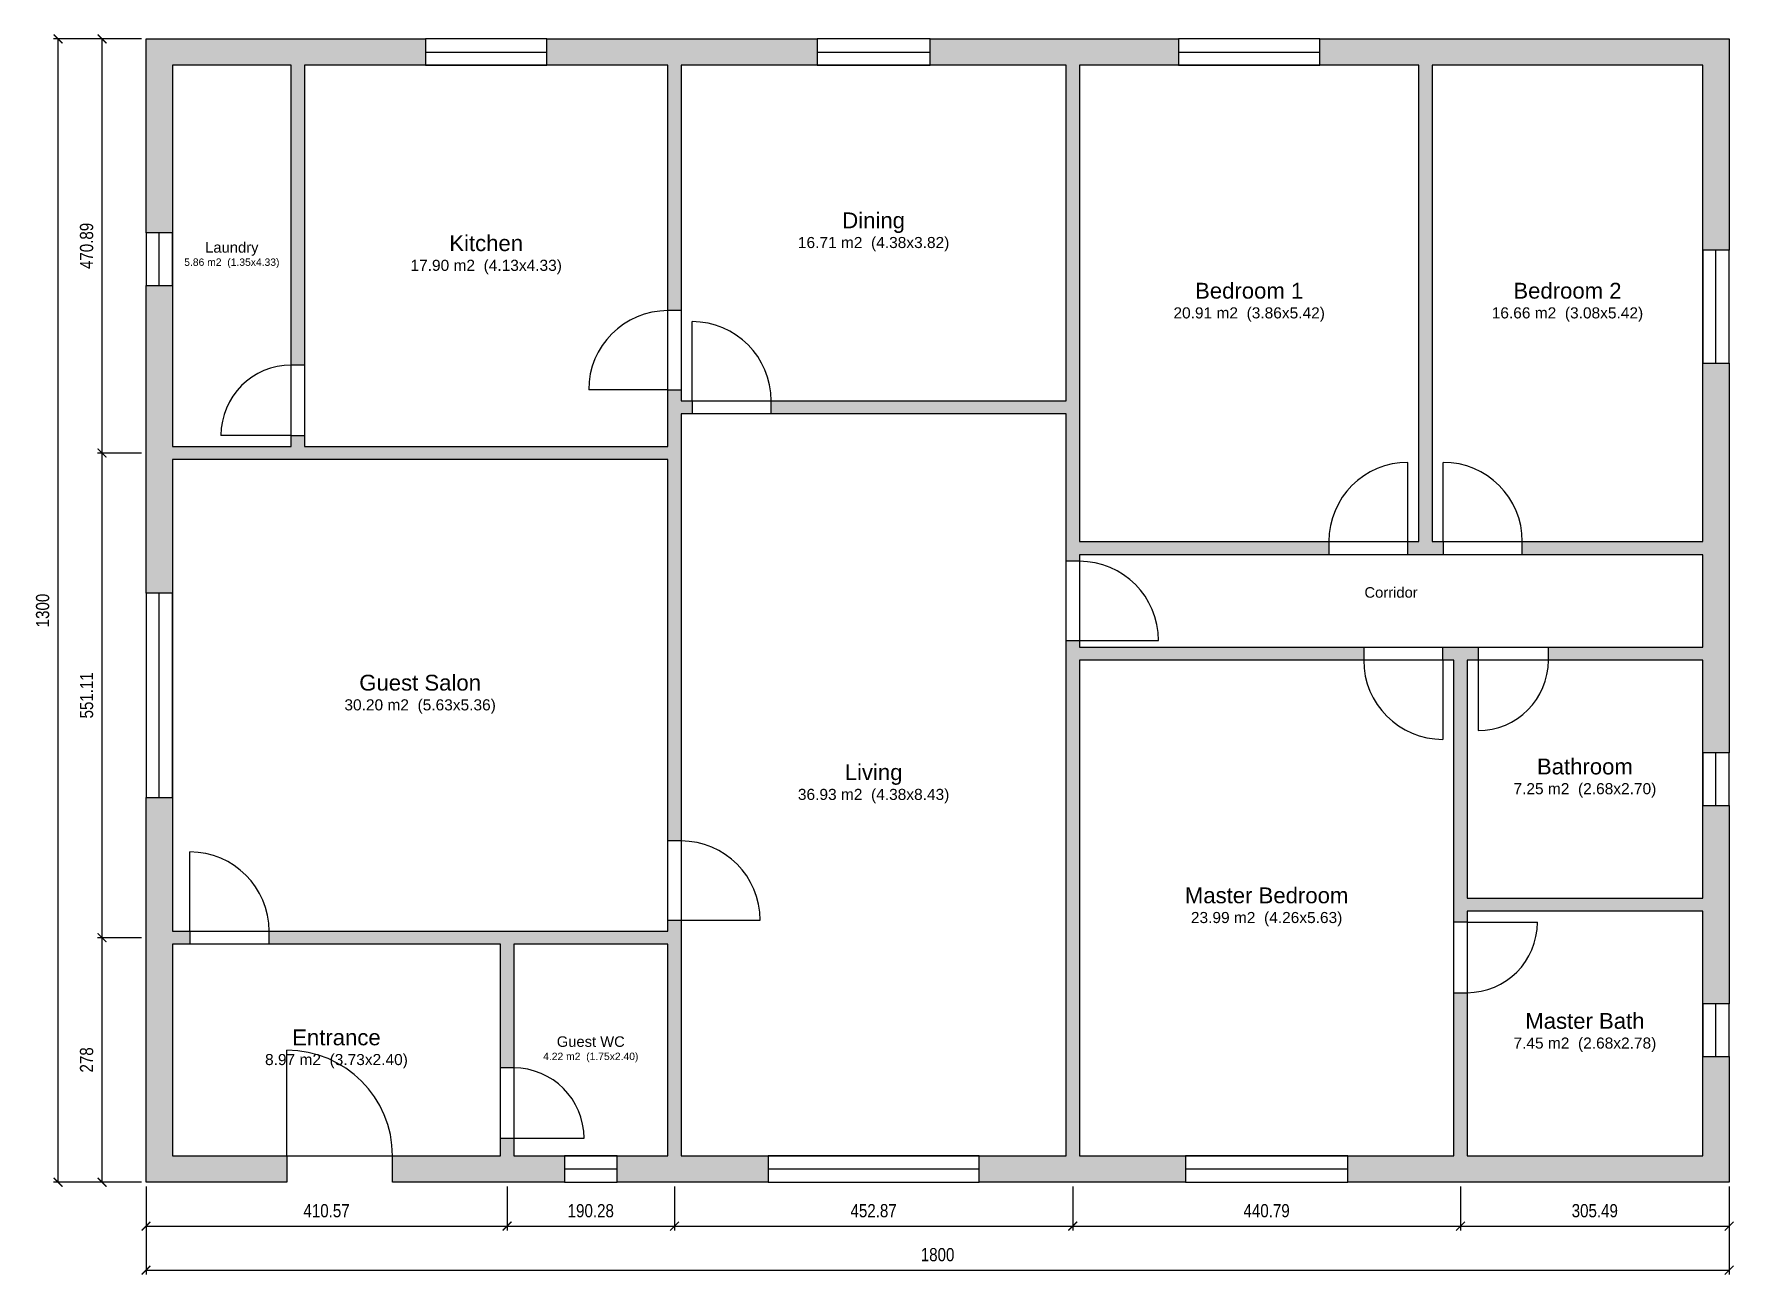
# Model space of a CAD drawing. Header units: metres. Extents: x -1.3 to 18.1, y -1.1 to 13.1.
import ezdxf
from ezdxf.enums import TextEntityAlignment as Align

# ---------------------------------------------------------------- set-up
doc = ezdxf.new("R2010")
doc.units = ezdxf.units.M
for name, color, linetype in [('A-ANNO-DIMS', 1, 'Continuous'), ('A-ANNO-TEXT', 2, 'Continuous'), ('A-AREA', 9, 'Continuous'), ('A-DOOR', 3, 'Continuous'), ('A-GLAZ', 5, 'Continuous'), ('A-WALL', 7, 'Continuous'), ('A-WALL-HATCH', 8, 'Continuous')]:
    doc.layers.add(name, color=color, linetype=linetype)
doc.styles.add('OpenSansCondensed-Light', font='OpenSansCondensed-Light.ttf')
doc.styles.add('PLAN', font='arial.ttf')
doc.dimstyles.new('EZDXF', dxfattribs={"dimtxt": 0.25, "dimasz": 0.175, "dimexe": 0.375, "dimexo": 0.125, "dimgap": 0.1, "dimtad": 1, "dimlfac": 100, "dimzin": 12, "dimdsep": 46, "dimtxsty": 'OpenSansCondensed-Light', "dimblk": 'ARCHTICK', "dimcen": 2.5, "dimazin": 3, "dimtfac": 0.5, "dimtmove": 2, "dimatfit": 3})

# ---------------------------------------------------------------- blocks, each defined once
blk = doc.blocks.new('_ARCHTICK')
at = {"color": 0, "linetype": 'BYBLOCK', "const_width": 0.15}
blk.add_lwpolyline([(-0.5, -0.5), (0.5, 0.5)], dxfattribs=at)

msp = doc.modelspace()

# ---------------------------------------------------------------- hatches: boundary and pattern name
at = {"layer": 'A-WALL-HATCH'}
for points in [[(0, 13), (3.17915, 13), (3.17915, 12.7), (1.80212, 12.7), (1.80212, 9.29111), (1.65212, 9.29111), (1.65212, 12.7), (0.3, 12.7), (0.3, 10.79556), (0, 10.79556)], [(7.63032, 13), (7.63032, 12.7), (6.08348, 12.7), (6.08348, 9.9098), (5.93348, 9.9098), (5.93348, 12.7), (4.55645, 12.7), (4.55645, 13)], [(11.7386, 13), (11.7386, 12.7), (10.61221, 12.7), (10.61221, 7.2848), (13.44837, 7.2848), (13.44837, 7.1348), (10.61221, 7.1348), (10.61221, 7.0598), (10.46221, 7.0598), (10.46221, 8.7348), (7.10848, 8.7348), (7.10848, 8.8848), (10.46221, 8.8848), (10.46221, 12.7), (8.91538, 12.7), (8.91538, 13)], [(18, 13), (18, 10.59569), (17.7, 10.59569), (17.7, 9.31411), (18, 9.31411), (18, 4.88235), (17.7, 4.88235), (17.7, 4.28235), (18, 4.28235), (18, 2.02745), (17.7, 2.02745), (17.7, 1.42745), (18, 1.42745), (18, 0), (13.66393, 0), (13.66393, 0.3), (14.87008, 0.3), (14.87008, 2.1549), (15.02008, 2.1549), (15.02008, 0.3), (17.7, 0.3), (17.7, 3.0799), (15.02008, 3.0799), (15.02008, 2.9549), (14.87008, 2.9549), (14.87008, 5.9348), (14.74508, 5.9348), (14.74508, 6.0848), (15.14508, 6.0848), (15.14508, 5.9348), (15.02008, 5.9348), (15.02008, 3.2299), (17.7, 3.2299), (17.7, 5.9348), (15.94508, 5.9348), (15.94508, 6.0848), (17.7, 6.0848), (17.7, 7.1348), (15.64837, 7.1348), (15.64837, 7.2848), (17.7, 7.2848), (17.7, 12.7), (14.62337, 12.7), (14.62337, 7.2848), (14.74837, 7.2848), (14.74837, 7.1348), (14.34837, 7.1348), (14.34837, 7.2848), (14.47337, 7.2848), (14.47337, 12.7), (13.34698, 12.7), (13.34698, 13)], [(0, 10.19556), (0.3, 10.19556), (0.3, 8.36611), (1.65212, 8.36611), (1.65212, 8.49111), (1.80212, 8.49111), (1.80212, 8.36611), (5.93348, 8.36611), (5.93348, 9.0098), (6.08348, 9.0098), (6.08348, 8.8848), (6.20848, 8.8848), (6.20848, 8.7348), (6.08348, 8.7348), (6.08348, 3.88), (5.93348, 3.88), (5.93348, 8.21611), (0.3, 8.21611), (0.3, 6.69716), (0, 6.69716)], [(9.47285, 0), (9.47285, 0.3), (10.46221, 0.3), (10.46221, 6.1598), (10.61221, 6.1598), (10.61221, 6.0848), (13.84508, 6.0848), (13.84508, 5.9348), (10.61221, 5.9348), (10.61221, 0.3), (11.81837, 0.3), (11.81837, 0)], [(0, 4.37395), (0.3, 4.37395), (0.3, 2.855), (0.5, 2.855), (0.5, 2.705), (0.3, 2.705), (0.3, 0.3), (1.60283, 0.3), (1.60283, 0), (0, 0)], [(5.35707, 0), (5.35707, 0.3), (5.93348, 0.3), (5.93348, 2.705), (4.18066, 2.705), (4.18066, 1.3), (4.03066, 1.3), (4.03066, 2.705), (1.4, 2.705), (1.4, 2.855), (5.93348, 2.855), (5.93348, 2.98), (6.08348, 2.98), (6.08348, 0.3), (7.07285, 0.3), (7.07285, 0)], [(2.80283, 0), (2.80283, 0.3), (4.03066, 0.3), (4.03066, 0.5), (4.18066, 0.5), (4.18066, 0.3), (4.75707, 0.3), (4.75707, 0)]]:
    msp.add_hatch(color=8, dxfattribs=at).paths.add_polyline_path(points)

# ---------------------------------------------------------------- linework, layer by layer
at = {"layer": 'A-AREA'}
for points in [[(0.3, 8.36611), (1.65212, 8.36611), (1.65212, 12.7), (0.3, 12.7)], [(1.80212, 8.36611), (5.93348, 8.36611), (5.93348, 12.7), (1.80212, 12.7)], [(6.08348, 8.8848), (10.46221, 8.8848), (10.46221, 12.7), (6.08348, 12.7)], [(10.61221, 7.2848), (14.47337, 7.2848), (14.47337, 12.7), (10.61221, 12.7)], [(14.62337, 7.2848), (17.7, 7.2848), (17.7, 12.7), (14.62337, 12.7)], [(6.08348, 0.3), (10.46221, 0.3), (10.46221, 8.7348), (6.08348, 8.7348)], [(0.3, 2.855), (5.93348, 2.855), (5.93348, 8.21611), (0.3, 8.21611)], [(10.61221, 6.0848), (17.7, 6.0848), (17.7, 7.1348), (10.61221, 7.1348)], [(10.61221, 0.3), (14.87008, 0.3), (14.87008, 5.9348), (10.61221, 5.9348)], [(15.02008, 3.2299), (17.7, 3.2299), (17.7, 5.9348), (15.02008, 5.9348)], [(15.02008, 0.3), (17.7, 0.3), (17.7, 3.0799), (15.02008, 3.0799)], [(0.3, 0.3), (4.03066, 0.3), (4.03066, 2.705), (0.3, 2.705)], [(4.18066, 0.3), (5.93348, 0.3), (5.93348, 2.705), (4.18066, 2.705)]]:
    msp.add_lwpolyline(points, close=True, dxfattribs=at)
at = {"layer": 'A-DOOR'}
for p, q in [((6.20848, 8.8848), (6.20848, 9.7848)), ((5.93348, 9.0098), (5.03348, 9.0098)), ((1.65212, 8.49111), (0.85212, 8.49111)), ((14.34837, 7.2848), (14.34837, 8.1848)), ((14.74837, 7.2848), (14.74837, 8.1848)), ((10.61221, 6.1598), (11.51221, 6.1598)), ((14.74508, 5.9348), (14.74508, 5.0348)), ((15.14508, 5.9348), (15.14508, 5.1348)), ((0.5, 2.855), (0.5, 3.755)), ((6.08348, 2.98), (6.98348, 2.98)), ((15.02008, 2.9549), (15.82008, 2.9549)), ((1.60283, 0.3), (1.60283, 1.5)), ((4.18066, 0.5), (4.98066, 0.5))]:
    msp.add_line(p, q, dxfattribs=at)
for centre, radius, start, end in [((5.93348, 9.0098), 0.9, 90, 180), ((6.20848, 8.8848), 0.9, 0, 90), ((1.65212, 8.49111), 0.8, 90, 180), ((14.34837, 7.2848), 0.9, 90, 180), ((14.74837, 7.2848), 0.9, 0, 90), ((10.61221, 6.1598), 0.9, 0, 90), ((14.74508, 5.9348), 0.9, 180, -90), ((15.14508, 5.9348), 0.8, -90, 0), ((6.08348, 2.98), 0.9, 0, 90), ((0.5, 2.855), 0.9, 0, 90), ((15.02008, 2.9549), 0.8, -90, 0), ((1.60283, 0.3), 1.2, 0, 90), ((4.18066, 0.5), 0.8, 0, 90)]:
    msp.add_arc(centre, radius, start, end, dxfattribs=at)
at = {"layer": 'A-GLAZ'}
for p, q in [((3.17915, 12.85), (4.55645, 12.85)), ((7.63032, 12.85), (8.91538, 12.85)), ((11.7386, 12.85), (13.34698, 12.85)), ((0.15, 10.19556), (0.15, 10.79556)), ((17.85, 9.31411), (17.85, 10.59569)), ((0.15, 4.37395), (0.15, 6.69716)), ((17.85, 4.28235), (17.85, 4.88235)), ((17.85, 1.42745), (17.85, 2.02745)), ((4.75707, 0.15), (5.35707, 0.15)), ((7.07285, 0.15), (9.47285, 0.15)), ((11.81837, 0.15), (13.66393, 0.15))]:
    msp.add_line(p, q, dxfattribs=at)
for points in [[(3.17915, 12.7), (4.55645, 12.7), (4.55645, 13), (3.17915, 13)], [(7.63032, 12.7), (8.91538, 12.7), (8.91538, 13), (7.63032, 13)], [(11.7386, 12.7), (13.34698, 12.7), (13.34698, 13), (11.7386, 13)], [(0, 10.19556), (0.3, 10.19556), (0.3, 10.79556), (0, 10.79556)], [(17.7, 9.31411), (18, 9.31411), (18, 10.59569), (17.7, 10.59569)], [(0, 4.37395), (0.3, 4.37395), (0.3, 6.69716), (0, 6.69716)], [(17.7, 4.28235), (18, 4.28235), (18, 4.88235), (17.7, 4.88235)], [(17.7, 1.42745), (18, 1.42745), (18, 2.02745), (17.7, 2.02745)], [(4.75707, 0), (5.35707, 0), (5.35707, 0.3), (4.75707, 0.3)], [(7.07285, 0), (9.47285, 0), (9.47285, 0.3), (7.07285, 0.3)], [(11.81837, 0), (13.66393, 0), (13.66393, 0.3), (11.81837, 0.3)]]:
    msp.add_lwpolyline(points, close=True, dxfattribs=at)
at = {"layer": 'A-WALL'}
for points in [[(0, 13), (3.17915, 13), (3.17915, 12.7), (1.80212, 12.7), (1.80212, 9.29111), (1.65212, 9.29111), (1.65212, 12.7), (0.3, 12.7), (0.3, 10.79556), (0, 10.79556)], [(7.63032, 13), (7.63032, 12.7), (6.08348, 12.7), (6.08348, 9.9098), (5.93348, 9.9098), (5.93348, 12.7), (4.55645, 12.7), (4.55645, 13)], [(11.7386, 13), (11.7386, 12.7), (10.61221, 12.7), (10.61221, 7.2848), (13.44837, 7.2848), (13.44837, 7.1348), (10.61221, 7.1348), (10.61221, 7.0598), (10.46221, 7.0598), (10.46221, 8.7348), (7.10848, 8.7348), (7.10848, 8.8848), (10.46221, 8.8848), (10.46221, 12.7), (8.91538, 12.7), (8.91538, 13)], [(18, 13), (18, 10.59569), (17.7, 10.59569), (17.7, 9.31411), (18, 9.31411), (18, 4.88235), (17.7, 4.88235), (17.7, 4.28235), (18, 4.28235), (18, 2.02745), (17.7, 2.02745), (17.7, 1.42745), (18, 1.42745), (18, 0), (13.66393, 0), (13.66393, 0.3), (14.87008, 0.3), (14.87008, 2.1549), (15.02008, 2.1549), (15.02008, 0.3), (17.7, 0.3), (17.7, 3.0799), (15.02008, 3.0799), (15.02008, 2.9549), (14.87008, 2.9549), (14.87008, 5.9348), (14.74508, 5.9348), (14.74508, 6.0848), (15.14508, 6.0848), (15.14508, 5.9348), (15.02008, 5.9348), (15.02008, 3.2299), (17.7, 3.2299), (17.7, 5.9348), (15.94508, 5.9348), (15.94508, 6.0848), (17.7, 6.0848), (17.7, 7.1348), (15.64837, 7.1348), (15.64837, 7.2848), (17.7, 7.2848), (17.7, 12.7), (14.62337, 12.7), (14.62337, 7.2848), (14.74837, 7.2848), (14.74837, 7.1348), (14.34837, 7.1348), (14.34837, 7.2848), (14.47337, 7.2848), (14.47337, 12.7), (13.34698, 12.7), (13.34698, 13)], [(0, 10.19556), (0.3, 10.19556), (0.3, 8.36611), (1.65212, 8.36611), (1.65212, 8.49111), (1.80212, 8.49111), (1.80212, 8.36611), (5.93348, 8.36611), (5.93348, 9.0098), (6.08348, 9.0098), (6.08348, 8.8848), (6.20848, 8.8848), (6.20848, 8.7348), (6.08348, 8.7348), (6.08348, 3.88), (5.93348, 3.88), (5.93348, 8.21611), (0.3, 8.21611), (0.3, 6.69716), (0, 6.69716)], [(9.47285, 0), (9.47285, 0.3), (10.46221, 0.3), (10.46221, 6.1598), (10.61221, 6.1598), (10.61221, 6.0848), (13.84508, 6.0848), (13.84508, 5.9348), (10.61221, 5.9348), (10.61221, 0.3), (11.81837, 0.3), (11.81837, 0)], [(0, 4.37395), (0.3, 4.37395), (0.3, 2.855), (0.5, 2.855), (0.5, 2.705), (0.3, 2.705), (0.3, 0.3), (1.60283, 0.3), (1.60283, 0), (0, 0)], [(5.35707, 0), (5.35707, 0.3), (5.93348, 0.3), (5.93348, 2.705), (4.18066, 2.705), (4.18066, 1.3), (4.03066, 1.3), (4.03066, 2.705), (1.4, 2.705), (1.4, 2.855), (5.93348, 2.855), (5.93348, 2.98), (6.08348, 2.98), (6.08348, 0.3), (7.07285, 0.3), (7.07285, 0)], [(2.80283, 0), (2.80283, 0.3), (4.03066, 0.3), (4.03066, 0.5), (4.18066, 0.5), (4.18066, 0.3), (4.75707, 0.3), (4.75707, 0)]]:
    msp.add_lwpolyline(points, close=True, dxfattribs=at)

# ---------------------------------------------------------------- texts
at = {"layer": 'A-ANNO-TEXT', "style": 'PLAN'}
for s, height, p in [('Dining', 0.18, (8.27285, 10.9364)), ('Laundry', 0.12, (0.97606, 10.62906)), ('Kitchen', 0.18, (3.8678, 10.67706)), ('16.71 m2  (4.38x3.82)', 0.126, (8.27285, 10.6844)), ('5.86 m2  (1.35x4.33)', 0.084, (0.97606, 10.46106)), ('17.90 m2  (4.13x4.33)', 0.126, (3.8678, 10.42506)), ('Bedroom 1', 0.18, (12.54279, 10.1364)), ('Bedroom 2', 0.18, (16.16169, 10.1364)), ('20.91 m2  (3.86x5.42)', 0.126, (12.54279, 9.8844)), ('16.66 m2  (3.08x5.42)', 0.126, (16.16169, 9.8844)), ('Corridor', 0.12, (14.15611, 6.7058)), ('Guest Salon', 0.18, (3.11674, 5.67956)), ('30.20 m2  (5.63x5.36)', 0.126, (3.11674, 5.42756)), ('Living', 0.18, (8.27285, 4.6614)), ('Bathroom', 0.18, (16.36004, 4.72635)), ('36.93 m2  (4.38x8.43)', 0.126, (8.27285, 4.4094)), ('7.25 m2  (2.68x2.70)', 0.126, (16.36004, 4.47435)), ('Master Bedroom', 0.18, (12.74115, 3.2614)), ('23.99 m2  (4.26x5.63)', 0.126, (12.74115, 3.0094)), ('Master Bath', 0.18, (16.36004, 1.83395)), ('Entrance', 0.18, (2.16533, 1.6465)), ('Guest WC', 0.12, (5.05707, 1.5985)), ('7.45 m2  (2.68x2.78)', 0.126, (16.36004, 1.58195)), ('8.97 m2  (3.73x2.40)', 0.126, (2.16533, 1.3945)), ('4.22 m2  (1.75x2.40)', 0.084, (5.05707, 1.4305))]:
    msp.add_text(s, height=height, dxfattribs=at).set_placement(p, align=Align.MIDDLE_CENTER)

# ---------------------------------------------------------------- dimensions: what is measured, and where the dimension line sits
at = {"layer": 'A-ANNO-DIMS'}
for base, p1, p2 in [((-1, 0), (0, 0), (0, 13)), ((-0.5, 8.29111), (0, 8.29111), (0, 13)), ((-0.5, 2.78), (0, 2.78), (0, 8.29111)), ((-0.5, 0), (0, 0), (0, 2.78))]:
    msp.add_linear_dim(base=base, p1=p1, p2=p2, angle=90, dimstyle='EZDXF', override={"dimtxt": 0.15, "dimasz": 0.1, "dimexe": 0.05, "dimexo": 0.05, "dimdec": 2}, dxfattribs=at).render()
for base, p1, p2 in [((0, -1), (0, 0), (18, 0)), ((0, -0.5), (0, 0), (4.10566, 0)), ((4.10566, -0.5), (4.10566, 0), (6.00848, 0)), ((6.00848, -0.5), (6.00848, 0), (10.53721, 0)), ((10.53721, -0.5), (10.53721, 0), (14.94508, 0)), ((14.94508, -0.5), (14.94508, 0), (18, 0))]:
    msp.add_linear_dim(base=base, p1=p1, p2=p2, dimstyle='EZDXF', override={"dimtxt": 0.15, "dimasz": 0.1, "dimexe": 0.05, "dimexo": 0.05, "dimdec": 2}, dxfattribs=at).render()

doc.saveas('drawing.dxf')
